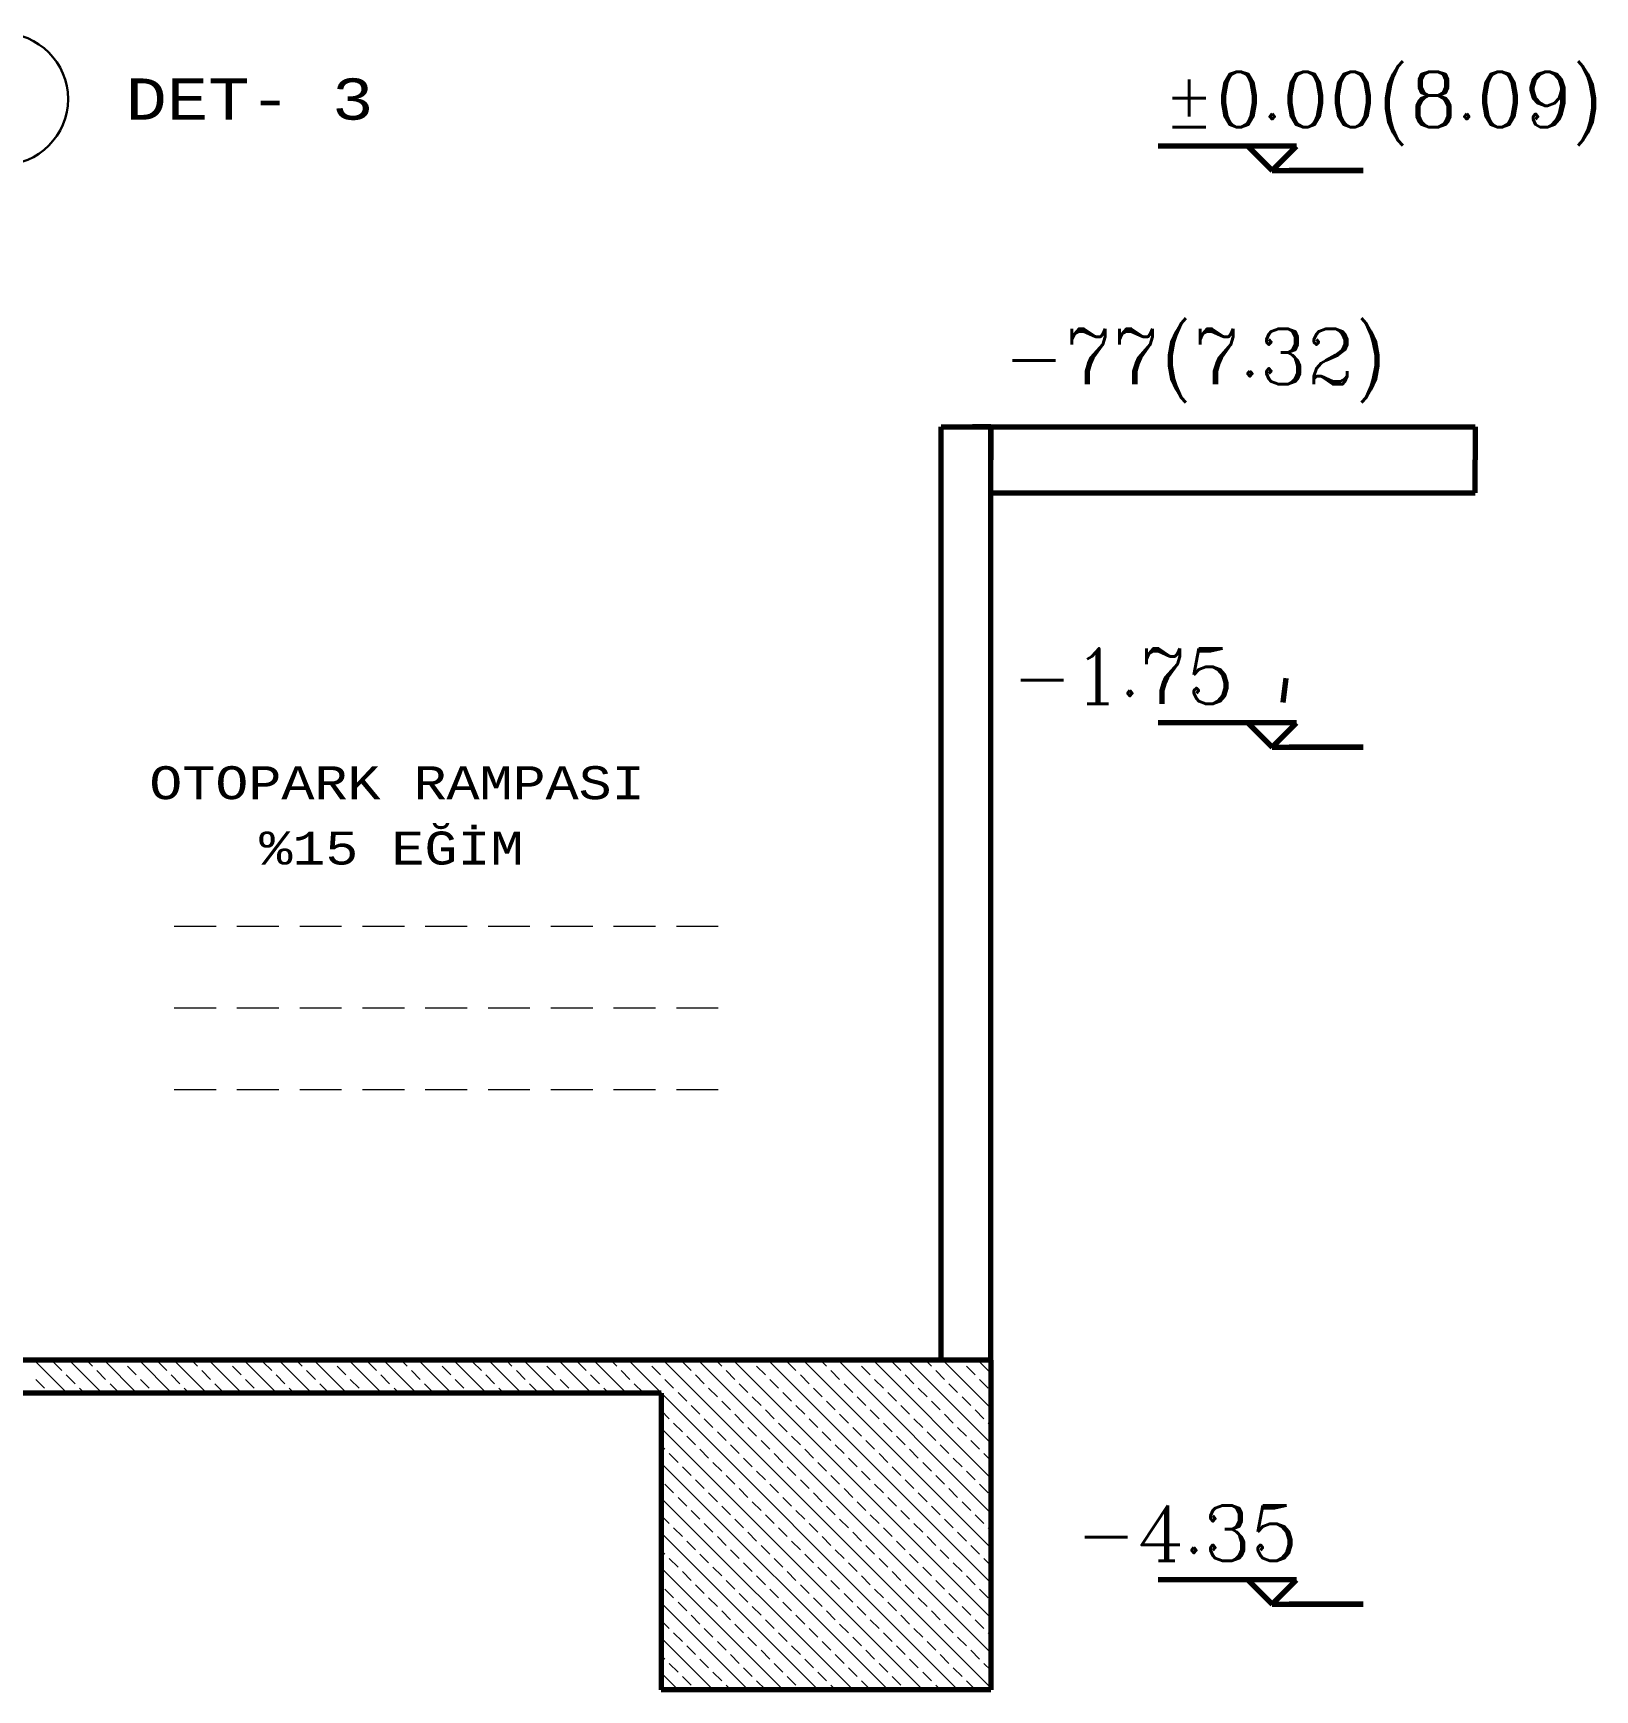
# Model space of a CAD drawing. Header units: millimetres. Extents: x 35860 to 71103, y -11298 to -8385.
# Drawn here: x 55406 to 55880, y -11024 to -10522 of the extents above; entities that cross this region are included whole.
import ezdxf
from ezdxf.enums import TextEntityAlignment as Align

# ---------------------------------------------------------------- set-up
doc = ezdxf.new("R2010")
doc.units = ezdxf.units.MM
doc.header["$MEASUREMENT"] = 0
doc.linetypes.add('ÇİZGİ NOKTA3', pattern=[19.05, 12.7, -6.35])
doc.layers.get('0').update_dxf_attribs({"lineweight": 15})
for name, color, linetype, lineweight in [('02', 2, 'Continuous', 20), ('03_Yazı', 1, 'Continuous', 30), ('07', 3, 'Continuous', 70)]:
    doc.layers.add(name, color=color, linetype=linetype, lineweight=lineweight)
doc.styles.add('C', font='')
doc.styles.add('ROMANC', font='romanc', dxfattribs={"height": 0.11})
doc.styles.get('C').set_extended_font_data('Courier New Tur')

# ---------------------------------------------------------------- blocks, each defined once
blk = doc.blocks.new('DET_NO')
at = {"layer": '03_Yazı'}
blk.add_circle((0, 0), 20, dxfattribs=at)
at = {"layer": '03_Yazı', "style": 'C'}
blk.add_attdef('DET-1', text='', height=12.5, dxfattribs=at).set_placement((-30, 0), align=Align.MIDDLE_RIGHT)

msp = doc.modelspace()

# ---------------------------------------------------------------- linework, layer by layer
for p, q in [((55416.8, -10934.42), (55406.8, -10924.42)), ((55415.24, -10927.56), (55412.58, -10924.91)), ((55427.4, -10934.42), (55417.4, -10924.42)), ((55424.52, -10926.23), (55422.71, -10924.42)), ((55428.49, -10930.21), (55425.84, -10927.56)), ((55438.01, -10934.42), (55428.01, -10924.42)), ((55433.8, -10924.91), (55433.31, -10924.42)), ((55437.77, -10928.88), (55435.12, -10926.23)), ((55448.62, -10934.42), (55438.62, -10924.42)), ((55447.06, -10927.56), (55444.4, -10924.91)), ((55459.22, -10934.42), (55449.22, -10924.42)), ((55456.34, -10926.23), (55454.53, -10924.42)), ((55460.31, -10930.21), (55457.66, -10927.56)), ((55469.83, -10934.42), (55459.83, -10924.42)), ((55465.62, -10924.91), (55465.13, -10924.42)), ((55469.59, -10928.88), (55466.94, -10926.23)), ((55480.44, -10934.42), (55470.44, -10924.42)), ((55478.88, -10927.56), (55476.22, -10924.91)), ((55491.04, -10934.42), (55481.04, -10924.42)), ((55488.16, -10926.23), (55486.35, -10924.42)), ((55492.13, -10930.21), (55489.48, -10927.56)), ((55501.65, -10934.42), (55491.65, -10924.42)), ((55497.44, -10924.91), (55496.95, -10924.42)), ((55501.41, -10928.88), (55498.76, -10926.23)), ((55512.26, -10934.42), (55502.26, -10924.42)), ((55510.7, -10927.56), (55508.04, -10924.91)), ((55522.86, -10934.42), (55512.86, -10924.42)), ((55519.98, -10926.23), (55518.17, -10924.42)), ((55523.95, -10930.21), (55521.3, -10927.56)), ((55533.47, -10934.42), (55523.47, -10924.42)), ((55529.26, -10924.91), (55528.77, -10924.42)), ((55533.23, -10928.88), (55530.58, -10926.23)), ((55544.08, -10934.42), (55534.08, -10924.42)), ((55542.51, -10927.56), (55539.86, -10924.91)), ((55554.68, -10934.42), (55544.68, -10924.42)), ((55551.8, -10926.23), (55549.99, -10924.42)), ((55555.77, -10930.21), (55553.12, -10927.56)), ((55565.29, -10934.42), (55555.29, -10924.42)), ((55561.08, -10924.91), (55560.59, -10924.42)), ((55565.05, -10928.88), (55562.4, -10926.23)), ((55575.9, -10934.42), (55565.9, -10924.42)), ((55574.33, -10927.56), (55571.68, -10924.91)), ((55586.5, -10934.42), (55576.5, -10924.42)), ((55583.62, -10926.23), (55581.81, -10924.42)), ((55587.59, -10930.21), (55584.94, -10927.56)), ((55687.11, -11024.42), (55587.11, -10924.42)), ((55592.9, -10924.91), (55592.41, -10924.42)), ((55596.87, -10928.88), (55594.22, -10926.23)), ((55697.08, -11023.79), (55597.72, -10924.42)), ((55606.15, -10927.56), (55603.5, -10924.91)), ((55697.08, -11013.18), (55608.32, -10924.42)), ((55615.44, -10926.23), (55613.63, -10924.42)), ((55619.41, -10930.21), (55616.76, -10927.56)), ((55697.08, -11002.58), (55618.93, -10924.42)), ((55624.72, -10924.91), (55624.23, -10924.42)), ((55628.69, -10928.88), (55626.04, -10926.23)), ((55697.08, -10991.97), (55629.53, -10924.42)), ((55637.97, -10927.56), (55635.32, -10924.91)), ((55697.08, -10981.36), (55640.14, -10924.42)), ((55647.26, -10926.23), (55645.44, -10924.42)), ((55651.23, -10930.21), (55648.58, -10927.56)), ((55697.08, -10970.76), (55650.75, -10924.42)), ((55656.54, -10924.91), (55656.05, -10924.42)), ((55660.51, -10928.88), (55657.86, -10926.23)), ((55697.08, -10960.15), (55661.35, -10924.42)), ((55669.79, -10927.56), (55667.14, -10924.91)), ((55697.08, -10949.55), (55671.96, -10924.42)), ((55679.07, -10926.23), (55677.26, -10924.42)), ((55683.05, -10930.21), (55680.4, -10927.56)), ((55697.08, -10938.94), (55682.57, -10924.42)), ((55688.36, -10924.91), (55687.87, -10924.42)), ((55692.33, -10928.88), (55689.68, -10926.23)), ((55697.08, -10928.33), (55693.17, -10924.42)), ((55409.93, -10932.86), (55407.28, -10930.21)), ((55419.21, -10931.54), (55416.56, -10928.88)), ((55422.1, -10934.42), (55420.54, -10932.86)), ((55432.47, -10934.19), (55429.82, -10931.54)), ((55441.75, -10932.86), (55439.1, -10930.21)), ((55451.03, -10931.54), (55448.38, -10928.88)), ((55453.92, -10934.42), (55452.36, -10932.86)), ((55464.29, -10934.19), (55461.64, -10931.54)), ((55473.57, -10932.86), (55470.92, -10930.21)), ((55482.85, -10931.54), (55480.2, -10928.88)), ((55485.74, -10934.42), (55484.18, -10932.86)), ((55496.11, -10934.19), (55493.46, -10931.54)), ((55505.39, -10932.86), (55502.74, -10930.21)), ((55514.67, -10931.54), (55512.02, -10928.88)), ((55517.56, -10934.42), (55516, -10932.86)), ((55527.93, -10934.19), (55525.28, -10931.54)), ((55537.21, -10932.86), (55534.56, -10930.21)), ((55546.49, -10931.54), (55543.84, -10928.88)), ((55549.38, -10934.42), (55547.82, -10932.86)), ((55559.75, -10934.19), (55557.1, -10931.54)), ((55569.03, -10932.86), (55566.38, -10930.21)), ((55578.31, -10931.54), (55575.66, -10928.88)), ((55581.2, -10934.42), (55579.64, -10932.86)), ((55591.57, -10934.19), (55588.92, -10931.54)), ((55600.85, -10932.86), (55598.2, -10930.21)), ((55610.13, -10931.54), (55607.48, -10928.88)), ((55614.11, -10935.51), (55611.46, -10932.86)), ((55623.39, -10934.19), (55620.74, -10931.54)), ((55632.67, -10932.86), (55630.02, -10930.21)), ((55641.95, -10931.54), (55639.3, -10928.88)), ((55645.93, -10935.51), (55643.28, -10932.86)), ((55655.21, -10934.19), (55652.56, -10931.54)), ((55664.49, -10932.86), (55661.84, -10930.21)), ((55673.77, -10931.54), (55671.12, -10928.88)), ((55677.75, -10935.51), (55675.1, -10932.86)), ((55687.03, -10934.19), (55684.38, -10931.54)), ((55696.31, -10932.86), (55693.66, -10930.21)), ((55411.49, -10934.42), (55411.26, -10934.19)), ((55443.31, -10934.42), (55443.08, -10934.19)), ((55475.13, -10934.42), (55474.9, -10934.19)), ((55506.95, -10934.42), (55506.72, -10934.19)), ((55538.77, -10934.42), (55538.54, -10934.19)), ((55570.59, -10934.42), (55570.36, -10934.19)), ((55604.83, -10936.84), (55602.18, -10934.19)), ((55618.09, -10939.49), (55615.44, -10936.84)), ((55627.37, -10938.17), (55624.72, -10935.51)), ((55636.65, -10936.84), (55634, -10934.19)), ((55649.91, -10939.49), (55647.26, -10936.84)), ((55659.19, -10938.17), (55656.54, -10935.51)), ((55668.47, -10936.84), (55665.82, -10934.19)), ((55681.73, -10939.49), (55679.07, -10936.84)), ((55691.01, -10938.17), (55688.36, -10935.51)), ((55599.53, -10942.14), (55597.08, -10939.7)), ((55608.81, -10940.82), (55606.15, -10938.17)), ((55612.78, -10944.79), (55610.13, -10942.14)), ((55622.06, -10943.47), (55619.41, -10940.82)), ((55631.35, -10942.14), (55628.69, -10939.49)), ((55640.63, -10940.82), (55637.97, -10938.17)), ((55644.6, -10944.79), (55641.95, -10942.14)), ((55653.88, -10943.47), (55651.23, -10940.82)), ((55663.17, -10942.14), (55660.51, -10939.49)), ((55672.45, -10940.82), (55669.79, -10938.17)), ((55676.42, -10944.79), (55673.77, -10942.14)), ((55685.7, -10943.47), (55683.05, -10940.82)), ((55694.98, -10942.14), (55692.33, -10939.49)), ((55676.5, -11024.42), (55597.08, -10945)), ((55603.5, -10946.12), (55600.85, -10943.47)), ((55607.48, -10950.1), (55604.83, -10947.45)), ((55616.76, -10948.77), (55614.11, -10946.12)), ((55626.04, -10947.45), (55623.39, -10944.79)), ((55635.32, -10946.12), (55632.67, -10943.47)), ((55639.3, -10950.1), (55636.65, -10947.45)), ((55648.58, -10948.77), (55645.93, -10946.12)), ((55657.86, -10947.45), (55655.21, -10944.79)), ((55667.14, -10946.12), (55664.49, -10943.47)), ((55671.12, -10950.1), (55668.47, -10947.45)), ((55680.4, -10948.77), (55677.75, -10946.12)), ((55689.68, -10947.45), (55687.03, -10944.79)), ((55697.08, -10944.24), (55696.31, -10943.47)), ((55598.2, -10951.42), (55597.08, -10950.31)), ((55602.18, -10955.4), (55599.53, -10952.75)), ((55611.46, -10954.08), (55608.81, -10951.42)), ((55620.74, -10952.75), (55618.09, -10950.1)), ((55630.02, -10951.42), (55627.37, -10948.77)), ((55634, -10955.4), (55631.35, -10952.75)), ((55643.28, -10954.08), (55640.63, -10951.42)), ((55652.56, -10952.75), (55649.91, -10950.1)), ((55661.84, -10951.42), (55659.19, -10948.77)), ((55665.82, -10955.4), (55663.17, -10952.75)), ((55675.1, -10954.08), (55672.45, -10951.42)), ((55684.38, -10952.75), (55681.73, -10950.1)), ((55693.66, -10951.42), (55691.01, -10948.77)), ((55697.08, -10954.85), (55694.98, -10952.75)), ((55665.9, -11024.42), (55597.08, -10955.61)), ((55606.15, -10959.38), (55603.5, -10956.73)), ((55615.44, -10958.05), (55612.78, -10955.4)), ((55624.72, -10956.73), (55622.06, -10954.08)), ((55628.69, -10960.7), (55626.04, -10958.05)), ((55637.97, -10959.38), (55635.32, -10956.73)), ((55647.26, -10958.05), (55644.6, -10955.4)), ((55656.54, -10956.73), (55653.88, -10954.08)), ((55660.51, -10960.7), (55657.86, -10958.05)), ((55669.79, -10959.38), (55667.14, -10956.73)), ((55679.07, -10958.05), (55676.42, -10955.4)), ((55688.36, -10956.73), (55685.7, -10954.08)), ((55692.33, -10960.7), (55689.68, -10958.05)), ((55600.85, -10964.68), (55598.2, -10962.03)), ((55610.13, -10963.36), (55607.48, -10960.7)), ((55619.41, -10962.03), (55616.76, -10959.38)), ((55632.67, -10964.68), (55630.02, -10962.03)), ((55641.95, -10963.36), (55639.3, -10960.7)), ((55651.23, -10962.03), (55648.58, -10959.38)), ((55664.49, -10964.68), (55661.84, -10962.03)), ((55673.77, -10963.36), (55671.12, -10960.7)), ((55683.05, -10962.03), (55680.4, -10959.38)), ((55696.31, -10964.68), (55693.66, -10962.03)), ((55655.29, -11024.42), (55597.08, -10966.22)), ((55604.83, -10968.66), (55602.18, -10966.01)), ((55614.11, -10967.33), (55611.46, -10964.68)), ((55623.39, -10966.01), (55620.74, -10963.36)), ((55627.37, -10969.98), (55624.72, -10967.33)), ((55636.65, -10968.66), (55634, -10966.01)), ((55645.93, -10967.33), (55643.28, -10964.68)), ((55655.21, -10966.01), (55652.56, -10963.36)), ((55659.19, -10969.98), (55656.54, -10967.33)), ((55668.47, -10968.66), (55665.82, -10966.01)), ((55677.75, -10967.33), (55675.1, -10964.68)), ((55687.03, -10966.01), (55684.38, -10963.36)), ((55691.01, -10969.98), (55688.36, -10967.33)), ((55599.53, -10973.96), (55597.08, -10971.52)), ((55608.81, -10972.64), (55606.15, -10969.98)), ((55618.09, -10971.31), (55615.44, -10968.66)), ((55622.06, -10975.29), (55619.41, -10972.64)), ((55631.35, -10973.96), (55628.69, -10971.31)), ((55640.63, -10972.64), (55637.97, -10969.98)), ((55649.91, -10971.31), (55647.26, -10968.66)), ((55653.88, -10975.29), (55651.23, -10972.64)), ((55663.17, -10973.96), (55660.51, -10971.31)), ((55672.45, -10972.64), (55669.79, -10969.98)), ((55681.73, -10971.31), (55679.07, -10968.66)), ((55685.7, -10975.29), (55683.05, -10972.64)), ((55694.98, -10973.96), (55692.33, -10971.31)), ((55644.68, -11024.42), (55597.08, -10976.82)), ((55603.5, -10977.94), (55600.85, -10975.29)), ((55612.78, -10976.61), (55610.13, -10973.96)), ((55616.76, -10980.59), (55614.11, -10977.94)), ((55626.04, -10979.27), (55623.39, -10976.61)), ((55635.32, -10977.94), (55632.67, -10975.29)), ((55644.6, -10976.61), (55641.95, -10973.96)), ((55648.58, -10980.59), (55645.93, -10977.94)), ((55657.86, -10979.27), (55655.21, -10976.61)), ((55667.14, -10977.94), (55664.49, -10975.29)), ((55676.42, -10976.61), (55673.77, -10973.96)), ((55680.4, -10980.59), (55677.75, -10977.94)), ((55689.68, -10979.27), (55687.03, -10976.61)), ((55697.08, -10976.06), (55696.31, -10975.29)), ((55598.2, -10983.24), (55597.08, -10982.13)), ((55607.48, -10981.92), (55604.83, -10979.27)), ((55611.46, -10985.89), (55608.81, -10983.24)), ((55620.74, -10984.57), (55618.09, -10981.92)), ((55630.02, -10983.24), (55627.37, -10980.59)), ((55639.3, -10981.92), (55636.65, -10979.27)), ((55643.28, -10985.89), (55640.63, -10983.24)), ((55652.56, -10984.57), (55649.91, -10981.92)), ((55661.84, -10983.24), (55659.19, -10980.59)), ((55671.12, -10981.92), (55668.47, -10979.27)), ((55675.1, -10985.89), (55672.45, -10983.24)), ((55684.38, -10984.57), (55681.73, -10981.92)), ((55693.66, -10983.24), (55691.01, -10980.59)), ((55634.08, -11024.42), (55597.08, -10987.43)), ((55602.18, -10987.22), (55599.53, -10984.57)), ((55615.44, -10989.87), (55612.78, -10987.22)), ((55624.72, -10988.55), (55622.06, -10985.89)), ((55634, -10987.22), (55631.35, -10984.57)), ((55647.26, -10989.87), (55644.6, -10987.22)), ((55656.54, -10988.55), (55653.88, -10985.89)), ((55665.82, -10987.22), (55663.17, -10984.57)), ((55679.07, -10989.87), (55676.42, -10987.22)), ((55688.36, -10988.55), (55685.7, -10985.89)), ((55697.08, -10986.67), (55694.98, -10984.57)), ((55606.15, -10991.2), (55603.5, -10988.55)), ((55610.13, -10995.18), (55607.48, -10992.52)), ((55619.41, -10993.85), (55616.76, -10991.2)), ((55628.69, -10992.52), (55626.04, -10989.87)), ((55637.97, -10991.2), (55635.32, -10988.55)), ((55641.95, -10995.18), (55639.3, -10992.52)), ((55651.23, -10993.85), (55648.58, -10991.2)), ((55660.51, -10992.52), (55657.86, -10989.87)), ((55669.79, -10991.2), (55667.14, -10988.55)), ((55673.77, -10995.18), (55671.12, -10992.52)), ((55683.05, -10993.85), (55680.4, -10991.2)), ((55692.33, -10992.52), (55689.68, -10989.87)), ((55623.47, -11024.42), (55597.08, -10998.04)), ((55600.85, -10996.5), (55598.2, -10993.85)), ((55604.83, -11000.48), (55602.18, -10997.83)), ((55614.11, -10999.15), (55611.46, -10996.5)), ((55623.39, -10997.83), (55620.74, -10995.18)), ((55632.67, -10996.5), (55630.02, -10993.85)), ((55636.65, -11000.48), (55634, -10997.83)), ((55645.93, -10999.15), (55643.28, -10996.5)), ((55655.21, -10997.83), (55652.56, -10995.18)), ((55664.49, -10996.5), (55661.84, -10993.85)), ((55668.47, -11000.48), (55665.82, -10997.83)), ((55677.75, -10999.15), (55675.1, -10996.5)), ((55687.03, -10997.83), (55684.38, -10995.18)), ((55696.31, -10996.5), (55693.66, -10993.85)), ((55599.53, -11005.78), (55597.08, -11003.34)), ((55608.81, -11004.46), (55606.15, -11001.8)), ((55618.09, -11003.13), (55615.44, -11000.48)), ((55627.37, -11001.8), (55624.72, -10999.15)), ((55631.35, -11005.78), (55628.69, -11003.13)), ((55640.63, -11004.46), (55637.97, -11001.8)), ((55649.91, -11003.13), (55647.26, -11000.48)), ((55659.19, -11001.8), (55656.54, -10999.15)), ((55663.17, -11005.78), (55660.51, -11003.13)), ((55672.45, -11004.46), (55669.79, -11001.8)), ((55681.73, -11003.13), (55679.07, -11000.48)), ((55691.01, -11001.8), (55688.36, -10999.15)), ((55694.98, -11005.78), (55692.33, -11003.13)), ((55603.5, -11009.76), (55600.85, -11007.11)), ((55612.78, -11008.43), (55610.13, -11005.78)), ((55622.06, -11007.11), (55619.41, -11004.46)), ((55626.04, -11011.09), (55623.39, -11008.43)), ((55635.32, -11009.76), (55632.67, -11007.11)), ((55644.6, -11008.43), (55641.95, -11005.78)), ((55653.88, -11007.11), (55651.23, -11004.46)), ((55657.86, -11011.09), (55655.21, -11008.43)), ((55667.14, -11009.76), (55664.49, -11007.11)), ((55676.42, -11008.43), (55673.77, -11005.78)), ((55685.7, -11007.11), (55683.05, -11004.46)), ((55689.68, -11011.09), (55687.03, -11008.43)), ((55697.08, -11007.88), (55696.31, -11007.11)), ((55612.86, -11024.42), (55597.08, -11008.64)), ((55607.48, -11013.74), (55604.83, -11011.09)), ((55616.76, -11012.41), (55614.11, -11009.76)), ((55630.02, -11015.06), (55627.37, -11012.41)), ((55639.3, -11013.74), (55636.65, -11011.09)), ((55648.58, -11012.41), (55645.93, -11009.76)), ((55661.84, -11015.06), (55659.19, -11012.41)), ((55671.12, -11013.74), (55668.47, -11011.09)), ((55680.4, -11012.41), (55677.75, -11009.76)), ((55693.66, -11015.06), (55691.01, -11012.41)), ((55598.2, -11015.06), (55597.08, -11013.95)), ((55602.18, -11019.04), (55599.53, -11016.39)), ((55611.46, -11017.71), (55608.81, -11015.06)), ((55620.74, -11016.39), (55618.09, -11013.74)), ((55624.72, -11020.37), (55622.06, -11017.71)), ((55634, -11019.04), (55631.35, -11016.39)), ((55643.28, -11017.71), (55640.63, -11015.06)), ((55652.56, -11016.39), (55649.91, -11013.74)), ((55656.54, -11020.37), (55653.88, -11017.71)), ((55665.82, -11019.04), (55663.17, -11016.39)), ((55675.1, -11017.71), (55672.45, -11015.06)), ((55684.38, -11016.39), (55681.73, -11013.74)), ((55688.36, -11020.37), (55685.7, -11017.71)), ((55697.08, -11018.49), (55694.98, -11016.39)), ((55602.26, -11024.42), (55597.08, -11019.25)), ((55606.15, -11023.02), (55603.5, -11020.37)), ((55615.44, -11021.69), (55612.78, -11019.04)), ((55618.17, -11024.42), (55616.76, -11023.02)), ((55628.69, -11024.34), (55626.04, -11021.69)), ((55637.97, -11023.02), (55635.32, -11020.37)), ((55647.26, -11021.69), (55644.6, -11019.04)), ((55649.99, -11024.42), (55648.58, -11023.02)), ((55660.51, -11024.34), (55657.86, -11021.69)), ((55669.79, -11023.02), (55667.14, -11020.37)), ((55679.07, -11021.69), (55676.42, -11019.04)), ((55681.81, -11024.42), (55680.4, -11023.02)), ((55692.33, -11024.34), (55689.68, -11021.69)), ((55607.56, -11024.42), (55607.48, -11024.34)), ((55639.38, -11024.42), (55639.3, -11024.34)), ((55671.2, -11024.42), (55671.12, -11024.34))]:
    msp.add_line(p, q)
at = {"layer": '02', "linetype": 'ÇİZGİ NOKTA3'}
for p, q in [((55614.4, -10792.81), (55445.18, -10792.81)), ((55614.4, -10817.61), (55445.18, -10817.61)), ((55614.4, -10842.4), (55445.18, -10842.4))]:
    msp.add_line(p, q, dxfattribs=at)
at = {"layer": '07'}
for p, q in [((55789.81, -10556.05), (55747.88, -10556.05)), ((55789.81, -10556.05), (55747.88, -10556.05)), ((55775.07, -10556.05), (55782.44, -10563.42)), ((55782.44, -10563.42), (55789.81, -10556.05)), ((55782.44, -10563.42), (55810.12, -10563.42)), ((55810.12, -10563.42), (55787.62, -10563.42)), ((55682.08, -10641.22), (55697.08, -10641.22)), ((55682.08, -10924.42), (55682.08, -10641.22)), ((55686.32, -10641.22), (55697.08, -10641.22)), ((55697.08, -10641.22), (55691.5, -10641.22)), ((55697.08, -10761.66), (55697.08, -10641.22)), ((55697.08, -10924.42), (55697.08, -10641.22)), ((55697.08, -10641.22), (55697.08, -10651.22)), ((55697.08, -10641.22), (55844.1, -10641.22)), ((55844.1, -10641.22), (55844.1, -10651.22)), ((55697.08, -10661.22), (55697.08, -10651.22)), ((55844.1, -10661.22), (55844.1, -10651.22)), ((55697.08, -10661.22), (55844.1, -10661.22)), ((55785.79, -10724.82), (55786.68, -10717.42)), ((55789.81, -10731.05), (55747.88, -10731.05)), ((55789.81, -10731.05), (55747.88, -10731.05)), ((55775.07, -10731.05), (55782.44, -10738.42)), ((55782.44, -10738.42), (55789.81, -10731.05)), ((55782.44, -10738.42), (55810.12, -10738.42)), ((55810.12, -10738.42), (55787.62, -10738.42)), ((55697.08, -10924.42), (55397.08, -10924.42)), ((55697.08, -10924.42), (55697.08, -11024.42)), ((55597.08, -10934.42), (55397.08, -10934.42)), ((55597.08, -10934.42), (55597.08, -11024.42)), ((55789.81, -10991.05), (55747.88, -10991.05)), ((55789.81, -10991.05), (55747.88, -10991.05)), ((55775.07, -10991.05), (55782.44, -10998.42)), ((55782.44, -10998.42), (55789.81, -10991.05)), ((55782.44, -10998.42), (55810.12, -10998.42)), ((55810.12, -10998.42), (55787.62, -10998.42)), ((55697.08, -11024.42), (55597.08, -11024.42))]:
    msp.add_line(p, q, dxfattribs=at)

# ---------------------------------------------------------------- block references
at = {"layer": '03_Yazı'}
ref = msp.add_blockref('DET_NO', (55397.08, -10541.75), dxfattribs=dict(at, xscale=-1))
ref.add_attrib('DET-1', 'DET- 3', dxfattribs={"height": 12.5, "style": 'C'}).set_placement((55509.73, -10541.75), align=Align.MIDDLE_RIGHT)

# ---------------------------------------------------------------- texts
for s, height, style, p in [('%%P0.00(8.09)', 16.8, 'ROMANC', (55749.35, -10550.25)), ('-77(7.32)', 16.8, 'ROMANC', (55700.84, -10628.27)), ('-1.75', 16.8, 'ROMANC', (55703.3, -10725.25)), ('OTOPARK RAMPASI', 10, 'C', (55441.74, -10754.18)), ('%15 EĞİM', 10, 'C', (55475.12, -10774.01)), ('-4.35', 16.8, 'ROMANC', (55722.73, -10985.25))]:
    msp.add_text(s, height=height, dxfattribs=dict(at, style=style)).set_placement(p)

doc.saveas('drawing.dxf')
